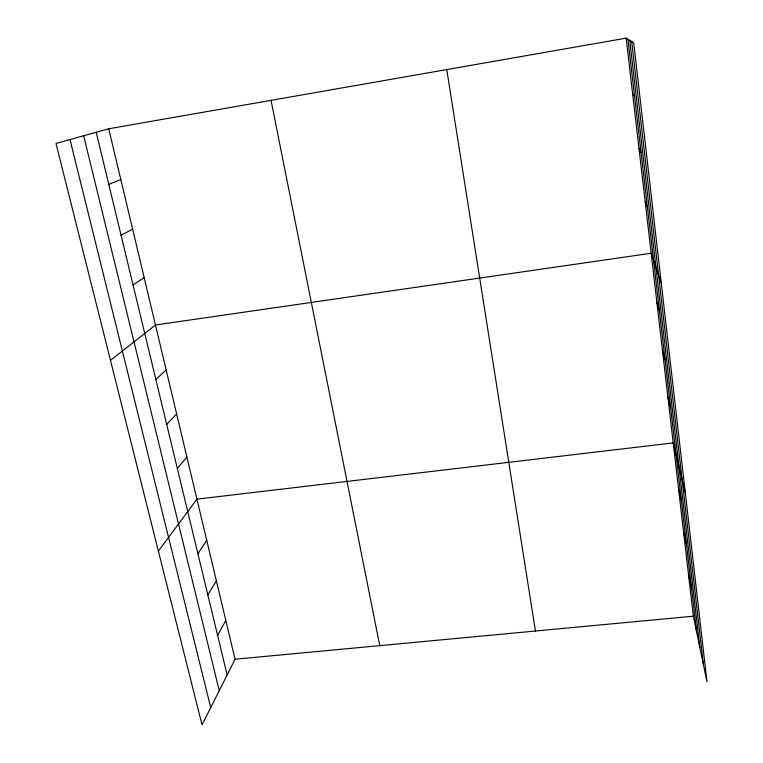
<?xml version="1.0" encoding="UTF-8"?>
<svg xmlns="http://www.w3.org/2000/svg" width="763" height="763" viewBox="0 0 763 763"><rect width="100%" height="100%" fill="white"/><g stroke="black" fill="none" stroke-linecap="round" stroke-linejoin="round"><path stroke-width="1.14" d="M108.718 128.785L235.052 659.232L202.033 724.85L55.985 143.444L108.718 128.785L626.165 38.15L633.71 42.728L707.015 682.084L693.357 616.189L626.165 38.15M217.598 635.388L225.81 620.443M207.851 594.987L216.387 580.843M197.894 553.719L206.754 540.423M158.389 551.105L196.93 499.155L673.214 442.902L685.288 492.593M177.331 468.492L186.887 457.008M166.706 424.457L176.634 413.956M155.852 379.449L166.153 369.96M110.482 360.413L155.452 325L651.163 253.249L661.263 283.073M133.039 284.914L144.169 277.627M121.059 235.233L132.619 229.167M108.785 184.369L120.812 179.563M235.052 659.232L693.357 616.189M632.651 93.963L634.587 96.653M638.974 148.375L641.073 152.6M645.145 201.461L647.396 207.135M656.867 302.32L659.385 310.646M662.446 350.265L665.088 359.802M667.892 397.113L670.648 407.804M69.996 139.543L210.722 707.587M83.663 135.747L219.248 690.639M96.214 132.257L227.145 674.95M678.412 487.671L681.388 500.518M683.505 531.458L686.576 545.307M688.484 574.281L691.65 589.084M271.046 100.354L379.764 645.641M446.756 69.576L535.435 631.02M627.939 39.228L696.609 631.898M631.688 41.498L703.41 664.659M629.733 40.315L699.871 647.615"/></g></svg>
